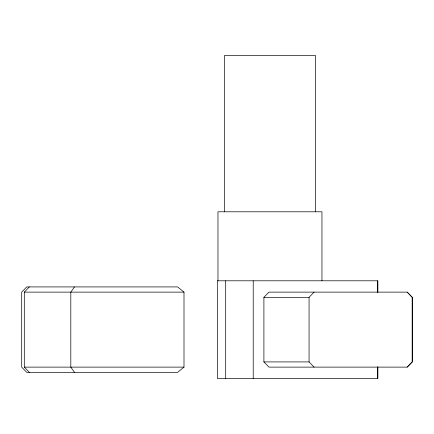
<?xml version="1.0" encoding="UTF-8"?>
<svg xmlns="http://www.w3.org/2000/svg" width="434" height="434" viewBox="0 0 434 434"><rect width="100%" height="100%" fill="white"/><g stroke="black" fill="none" stroke-linecap="round" stroke-linejoin="round"><path stroke-width="0.65" d="M74.496 286.917L70.813 292.125L70.813 367.121L74.496 372.329M29.338 372.329L24.309 367.121L24.309 292.125L29.338 286.917M263.905 297.333L268.934 292.125L407.271 292.125L412.3 297.333L412.3 361.913L407.271 367.121L268.934 367.121L263.905 361.913L263.905 297.333L309.062 297.333L314.091 292.125M407.152 367.121L412.186 361.913L412.186 297.333L407.152 292.125M184 367.121L177.62 372.329L26.729 372.329L21.7 367.121L21.7 292.125L26.729 286.917L177.62 286.917L184 292.125L184 367.121L24.309 367.121M24.309 292.125L184 292.125M263.905 361.913L309.062 361.913L314.091 367.121M377.835 292.326L377.835 280.798L217.358 280.798L217.358 378.448L377.835 378.448L377.835 366.92M377.721 280.798L377.721 292.326M377.721 366.92L377.721 378.448M321.957 280.798L321.957 211.792L217.966 211.792L217.966 280.798M315.529 211.792L315.529 55.552L224.394 55.552L224.394 211.792M309.062 297.333L309.062 361.913M253.217 280.798L253.217 378.448M225.696 280.798L225.696 378.448"/></g></svg>
